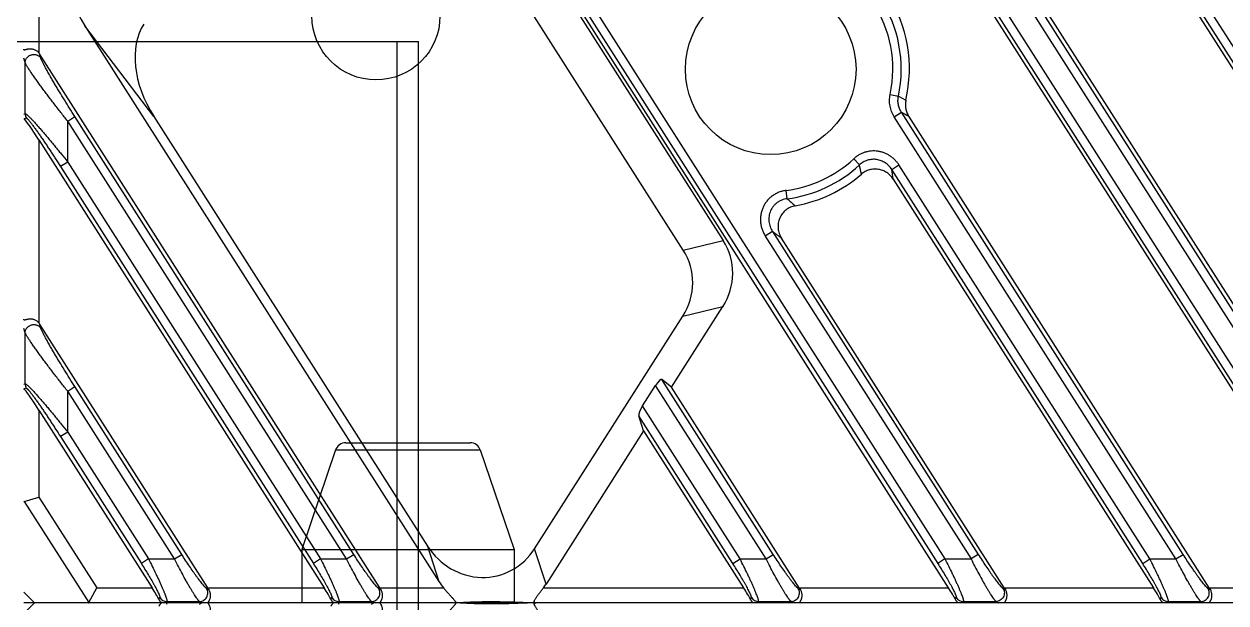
# Model space of a CAD drawing. Header units: millimetres. Extents: x 620 to 19791, y 2539 to 6969.
# Drawn here: x 16427 to 16483.3, y 4811.6 to 4838.7 of the extents above; entities that cross this region are included whole.
import ezdxf

# ---------------------------------------------------------------- set-up
doc = ezdxf.new("R2010")
doc.units = ezdxf.units.MM
doc.layers.add('_88746', color=7, linetype='Continuous')

# ---------------------------------------------------------------- blocks, each defined once
blk = doc.blocks.new('DTGFH')
at = {"color": 7, "linetype": 'Continuous'}
for p, q in [((8816.131, 4448.7), (8821.965, 4448.7)), ((8815.658, 4448.361), (8814.073, 4443.7)), ((8815.658, 4448.361), (8822.439, 4448.361)), ((8822.439, 4448.361), (8824.023, 4443.7)), ((8814.073, 4443.7), (8814.073, 4441.2)), ((8814.073, 4443.7), (8824.023, 4443.7)), ((8824.023, 4443.7), (8824.023, 4441.2)), ((8801.548, 4441.2), (8801.048, 4440.7)), ((9401.048, 4441.2), (8801.048, 4441.2)), ((8807.72, 4441.2), (8807.753, 4441.141)), ((8809.276, 4441.141), (8809.384, 4441.2)), ((8815.783, 4441.2), (8815.815, 4441.141)), ((8817.339, 4441.141), (8817.447, 4441.2)), ((8805.883, 4210.062), (8873.196, 4104.4)), ((8872.693, 4105.537), (8807.073, 4208.54)), ((8873.029, 4105.752), (8807.409, 4208.755)), ((8866.201, 4104.4), (8806.131, 4198.691)), ((8805.459, 4195.652), (8863.592, 4104.4)), ((8864.646, 4105.752), (8807.409, 4195.595)), ((8864.982, 4105.966), (8807.745, 4195.809)), ((8863.089, 4105.537), (8807.073, 4193.465)), ((8863.425, 4105.752), (8807.409, 4193.679)), ((8844.384, 4104.4), (8801.748, 4171.325)), ((8803.1, 4170.293), (8844.217, 4105.752)), ((8802.764, 4170.079), (8843.881, 4105.537)), ((8819.275, 4143.51), (8833.826, 4120.67)), ((8801.748, 4141.174), (8801.748, 4129.474)), ((8831.953, 4120.223), (8821.161, 4137.164)), ((8807.134, 4126.495), (8803.91, 4130.741)), ((8803.91, 4130.741), (8820.5, 4104.701)), ((8801.107, 4129.011), (8801.048, 4129.213)), ((8817.727, 4104.4), (8801.783, 4129.427)), ((8801.842, 4129.225), (8801.783, 4129.427)), ((8801.107, 4126.619), (8801.107, 4129.011)), ((8841.649, 4127.518), (8842.034, 4127.437)), ((8842.034, 4127.437), (8842.386, 4127.258)), ((8801.048, 4126.602), (8801.107, 4126.619)), ((8801.17, 4126.405), (8801.061, 4126.373)), ((8803.1, 4126.271), (8803.436, 4126.485)), ((8816.172, 4105.752), (8803.1, 4126.271)), ((8803.1, 4124.355), (8803.1, 4126.271)), ((8816.508, 4105.966), (8803.436, 4126.485)), ((8807.134, 4126.495), (8819.965, 4106.354)), ((8841.841, 4126.473), (8842.177, 4126.687)), ((8855.042, 4105.752), (8841.841, 4126.473)), ((8855.378, 4105.966), (8842.177, 4126.687)), ((8856.597, 4104.4), (8842.52, 4126.496)), ((8801.748, 4125.387), (8815.118, 4104.4)), ((8801.748, 4125.387), (8801.748, 4116.818)), ((8803.1, 4124.355), (8802.764, 4124.141)), ((8802.764, 4124.141), (8814.615, 4105.537)), ((8803.1, 4124.355), (8814.951, 4105.752)), ((8840.208, 4124.215), (8839.94, 4124.504)), ((8841.722, 4124.002), (8842.058, 4124.216)), ((8853.485, 4105.537), (8841.722, 4124.002)), ((8853.821, 4105.752), (8842.058, 4124.216)), ((8841.785, 4123.555), (8853.988, 4104.4)), ((8836.823, 4122.632), (8836.773, 4123.023)), ((8831.953, 4120.223), (8833.826, 4120.67)), ((8836.131, 4121.101), (8835.795, 4120.887)), ((8835.795, 4120.887), (8845.438, 4105.752)), ((8836.131, 4121.101), (8845.774, 4105.966)), ((8846.993, 4104.4), (8836.553, 4120.787)), ((8831.397, 4113.805), (8833.799, 4117.576)), ((8831.926, 4117.129), (8833.799, 4117.576)), ((8809.664, 4104.4), (8801.783, 4116.771)), ((8801.842, 4116.569), (8801.783, 4116.771)), ((8824.985, 4106.233), (8831.926, 4117.129)), ((8801.107, 4116.355), (8801.048, 4116.557)), ((8801.107, 4113.963), (8801.107, 4116.355)), ((8801.048, 4113.946), (8801.107, 4113.963)), ((8830.043, 4112.926), (8830.653, 4113.884)), ((8835.834, 4105.752), (8830.653, 4113.884)), ((8836.17, 4105.966), (8830.947, 4114.164)), ((8831.397, 4113.805), (8830.947, 4114.164)), ((8801.17, 4113.749), (8801.061, 4113.718)), ((8803.1, 4113.615), (8803.436, 4113.829)), ((8808.109, 4105.752), (8803.1, 4113.615)), ((8803.1, 4111.699), (8803.1, 4113.615)), ((8808.446, 4105.966), (8803.436, 4113.829)), ((8837.389, 4104.4), (8831.397, 4113.805)), ((8801.748, 4112.731), (8807.056, 4104.4)), ((8801.748, 4112.731), (8801.748, 4108.646)), ((8834.613, 4105.752), (8830.043, 4112.926)), ((8834.277, 4105.537), (8829.864, 4112.464)), ((8830.093, 4111.758), (8829.864, 4112.464)), ((8803.1, 4111.699), (8802.764, 4111.485)), ((8803.1, 4111.699), (8806.889, 4105.752)), ((8830.093, 4111.758), (8825.519, 4104.579)), ((8830.093, 4111.758), (8834.78, 4104.4)), ((8802.764, 4111.485), (8806.553, 4105.537)), ((8801.065, 4108.446), (8801.748, 4108.646)), ((8801.065, 4108.446), (8804.092, 4103.717)), ((8801.748, 4108.646), (8804.465, 4104.4)), ((8808.109, 4105.752), (8808.446, 4105.966)), ((8816.172, 4105.752), (8816.508, 4105.966)), ((8819.965, 4106.354), (8820.5, 4104.701)), ((8825.519, 4104.579), (8824.985, 4106.233)), ((8835.834, 4105.752), (8836.17, 4105.966)), ((8845.774, 4105.966), (8845.438, 4105.752)), ((8855.042, 4105.752), (8855.378, 4105.966)), ((8806.889, 4105.752), (8806.553, 4105.537)), ((8806.889, 4105.752), (8808.109, 4105.752)), ((8814.951, 4105.752), (8814.615, 4105.537)), ((8814.951, 4105.752), (8816.172, 4105.752)), ((8834.277, 4105.537), (8834.613, 4105.752)), ((8834.613, 4105.752), (8835.834, 4105.752)), ((8844.217, 4105.752), (8843.881, 4105.537)), ((8844.217, 4105.752), (8845.438, 4105.752)), ((8853.485, 4105.537), (8853.821, 4105.752)), ((8853.821, 4105.752), (8855.042, 4105.752)), ((8804.092, 4103.717), (8804.465, 4104.4)), ((8804.465, 4104.4), (8807.056, 4104.4)), ((8809.721, 4104.312), (8809.612, 4104.372)), ((8809.664, 4104.4), (8815.118, 4104.4)), ((8817.784, 4104.312), (8817.675, 4104.372)), ((8817.727, 4104.4), (8820.716, 4104.4)), ((8825.396, 4104.4), (8834.78, 4104.4)), ((8837.445, 4104.312), (8837.337, 4104.372)), ((8837.389, 4104.4), (8844.384, 4104.4)), ((8846.941, 4104.372), (8847.049, 4104.312)), ((8846.993, 4104.4), (8853.988, 4104.4)), ((8856.653, 4104.312), (8856.545, 4104.372)), ((8856.597, 4104.4), (8863.592, 4104.4)), ((8801.048, 4104.2), (8801.548, 4103.7)), ((8807.372, 4103.863), (8807.417, 4103.944)), ((8807.753, 4103.759), (8807.72, 4103.7)), ((8807.753, 4103.759), (8809.276, 4103.759)), ((8809.384, 4103.7), (8809.276, 4103.759)), ((8815.435, 4103.863), (8815.479, 4103.944)), ((8815.815, 4103.759), (8815.783, 4103.7)), ((8815.815, 4103.759), (8817.339, 4103.759)), ((8817.447, 4103.7), (8817.339, 4103.759)), ((8835.096, 4103.863), (8835.141, 4103.944)), ((8835.445, 4103.7), (8835.477, 4103.759)), ((8835.477, 4103.759), (8837.001, 4103.759)), ((8837.108, 4103.7), (8837.001, 4103.759)), ((8844.701, 4103.863), (8844.745, 4103.944)), ((8845.081, 4103.759), (8845.049, 4103.7)), ((8845.081, 4103.759), (8846.605, 4103.759)), ((8846.605, 4103.759), (8846.712, 4103.7)), ((8854.305, 4103.863), (8854.349, 4103.944)), ((8854.653, 4103.7), (8854.685, 4103.759)), ((8854.685, 4103.759), (8856.209, 4103.759)), ((8856.316, 4103.7), (8856.209, 4103.759)), ((9401.048, 4103.7), (8801.548, 4103.7))]:
    blk.add_line(p, q, dxfattribs=at)
for centre, radius in [((8817.548, 4131.2), 3), ((8836.048, 4128.7), 4)]:
    blk.add_circle(centre, radius, dxfattribs=at)
for centre, radius, start, end in [((8816.131, 4448.2), 0.5, 90, 161.222), ((8821.965, 4448.2), 0.5, 18.778, 90), ((8836.048, 4128.7), 6.5, 347.1762, 77.8238), ((8836.048, 4128.7), 5.724, 348.0813, 76.9187), ((8836.048, 4128.7), 6.117, 348.0813, 76.9187), ((8801.509, 4126.62), 0.402, 180.1282, 212.3718), ((8905.372, 4239.703), 129.484, 240.7876, 240.96151), ((8836.048, 4128.7), 5.724, 277.2711, 312.8427), ((8836.048, 4128.7), 6.117, 277.2711, 312.8427), ((8807.542, 4117.139), 33.424, 11.4647, 12.2218), ((8784.82, 4115.677), 57.508, 7.87375, 8.32419), ((8836.048, 4128.7), 6.5, 280.2225, 310.8374), ((8854.644, 4142.823), 26.931, 228.5679, 229.6355), ((8859.225, 4151.615), 38.267, 232.8809, 233.6693), ((8801.509, 4113.964), 0.402, 180.1282, 212.3718), ((8807.755, 4104.161), 0.402, 212.7568, 269.7432), ((8815.817, 4104.161), 0.402, 212.7568, 269.7432), ((8835.479, 4104.161), 0.402, 212.7568, 269.7432), ((8845.083, 4104.161), 0.402, 212.7568, 269.7432), ((8854.687, 4104.161), 0.402, 212.7568, 269.7432)]:
    blk.add_arc(centre, radius, start, end, dxfattribs=at)
for centre, major_axis, ratio, start_param, end_param in [((8803.614, 4440.5), (0.468, 0.695), 0.186347, -0.096093, 0.124846), ((8823.938, 4441.432), (3.18, 0.087), 0.080959, -2.446687, -1.345204), ((8806.599, 4132.125), (-2.652, 3.493), 0.684108, 0.247768, 1.451017), ((8809.823, 4127.879), (-2.652, 3.493), 0.684108, 0.247768, 1.451017), ((8801.45, 4129.203), (-0.117, 0.402), 0.954439, -1.274405, -1.134443), ((8801.748, 4125.273), (-0.698, 1.104), 0.046753, -1.496981, -0.118001), ((8831.065, 4119.063), (3.127, 0.746), 0.933182, -0.766803, 0.312299), ((8829.191, 4118.617), (3.127, 0.746), 0.933182, -0.766803, 0.312299), ((8801.45, 4116.547), (-0.117, 0.402), 0.954439, -1.274405, -1.134443), ((8830.716, 4113.784), (0.228, 0.381), 0.239582, -0.032395, 1.451135), ((8801.748, 4112.617), (-0.698, 1.104), 0.046753, -1.496981, -0.118001), ((8830.106, 4112.826), (0.228, 0.381), 0.239582, 1.451135, 2.934665), ((8801.748, 4107.315), (-0.687, 1.129), 0.116833, -0.03135, 0.189589), ((8822.457, 4108.047), (0.977, -3.022), 0.944553, -1.302149, 0.662888), ((8806.983, 4104.4), (-0.449, 0.699), 0.073624, -2.493847, -1.618026), ((8809.737, 4104.4), (-0.449, 0.699), 0.073624, 1.523567, 1.649478), ((8815.046, 4104.4), (-0.449, 0.699), 0.073624, -2.493847, -1.618026), ((8817.8, 4104.4), (-0.449, 0.699), 0.073624, 1.523567, 1.649478), ((8822.992, 4106.393), (-0.977, 3.022), 0.944553, -4.443741, -4.326562), ((8822.992, 4106.393), (-0.977, 3.022), 0.944553, -2.54964, -2.478705), ((8834.707, 4104.4), (-0.449, 0.699), 0.073624, -2.493847, -1.618026), ((8837.461, 4104.4), (-0.449, 0.699), 0.073624, 1.523567, 1.649478), ((8844.312, 4104.4), (-0.449, 0.699), 0.073624, -2.493847, -1.618026), ((8847.065, 4104.4), (-0.449, 0.699), 0.073624, 1.523567, 1.649478), ((8853.916, 4104.4), (-0.449, 0.699), 0.073624, -2.493847, -1.618026), ((8856.669, 4104.4), (-0.449, 0.699), 0.073624, 1.523567, 1.649478), ((8803.614, 4104.4), (-0.468, 0.695), 0.186347, -3.266439, -3.0455), ((8823.938, 4103.469), (3.18, -0.087), 0.080959, 1.345204, 2.446687)]:
    blk.add_ellipse(centre, major_axis=major_axis, ratio=ratio, start_param=start_param, end_param=end_param, dxfattribs=at)
for points, knots in [([(8807.474, 4441.2), (8807.475, 4441.2), (8807.477, 4441.2), (8807.479, 4441.2), (8807.481, 4441.199), (8807.482, 4441.197), (8807.482, 4441.194), (8807.481, 4441.191), (8807.479, 4441.188), (8807.476, 4441.182), (8807.47, 4441.175), (8807.462, 4441.166), (8807.454, 4441.156), (8807.445, 4441.145), (8807.431, 4441.129), (8807.413, 4441.105), (8807.392, 4441.073), (8807.378, 4441.05), (8807.372, 4441.038)], [0, 0, 0, 0, 0.012996, 0.023691, 0.032499, 0.040267, 0.057606, 0.069409, 0.083767, 0.120475, 0.167471, 0.223673, 0.287908, 0.359194, 0.436597, 0.607104, 0.795683, 1, 1, 1, 1]), ([(8809.721, 4440.588), (8809.733, 4440.606), (8809.753, 4440.643), (8809.776, 4440.702), (8809.79, 4440.762), (8809.797, 4440.82), (8809.797, 4440.877), (8809.791, 4440.929), (8809.782, 4440.978), (8809.768, 4441.022), (8809.753, 4441.062), (8809.739, 4441.092), (8809.727, 4441.114), (8809.719, 4441.128), (8809.712, 4441.141), (8809.705, 4441.153), (8809.699, 4441.164), (8809.694, 4441.173), (8809.691, 4441.18), (8809.69, 4441.185), (8809.69, 4441.189), (8809.691, 4441.193), (8809.693, 4441.196), (8809.695, 4441.197), (8809.698, 4441.199), (8809.703, 4441.2), (8809.707, 4441.2), (8809.71, 4441.2)], [0, 0, 0, 0, 0.097065, 0.192515, 0.285324, 0.374606, 0.459616, 0.539864, 0.615058, 0.684982, 0.749399, 0.807935, 0.834791, 0.859873, 0.883022, 0.904001, 0.922558, 0.93844, 0.951423, 0.956829, 0.961578, 0.96963, 0.973476, 0.977585, 0.982189, 0.987423, 1, 1, 1, 1]), ([(8815.537, 4441.2), (8815.538, 4441.2), (8815.54, 4441.2), (8815.542, 4441.2), (8815.543, 4441.199), (8815.545, 4441.197), (8815.545, 4441.194), (8815.544, 4441.191), (8815.542, 4441.188), (8815.538, 4441.182), (8815.532, 4441.175), (8815.525, 4441.166), (8815.517, 4441.156), (8815.507, 4441.145), (8815.493, 4441.129), (8815.476, 4441.105), (8815.454, 4441.073), (8815.441, 4441.05), (8815.435, 4441.038)], [0, 0, 0, 0, 0.012997, 0.023693, 0.032502, 0.040269, 0.057607, 0.069406, 0.083763, 0.120473, 0.16747, 0.223668, 0.287904, 0.359192, 0.436594, 0.607104, 0.795683, 1, 1, 1, 1]), ([(8817.784, 4440.588), (8817.795, 4440.606), (8817.816, 4440.643), (8817.838, 4440.702), (8817.853, 4440.762), (8817.859, 4440.82), (8817.86, 4440.877), (8817.854, 4440.929), (8817.844, 4440.978), (8817.831, 4441.022), (8817.816, 4441.062), (8817.801, 4441.092), (8817.79, 4441.114), (8817.782, 4441.128), (8817.774, 4441.141), (8817.768, 4441.153), (8817.762, 4441.164), (8817.757, 4441.173), (8817.754, 4441.18), (8817.753, 4441.185), (8817.753, 4441.189), (8817.754, 4441.193), (8817.756, 4441.196), (8817.758, 4441.197), (8817.761, 4441.199), (8817.766, 4441.2), (8817.77, 4441.2), (8817.772, 4441.2)], [0, 0, 0, 0, 0.097065, 0.192515, 0.285324, 0.374606, 0.459616, 0.539864, 0.615058, 0.684982, 0.749399, 0.807935, 0.834791, 0.859873, 0.883022, 0.904001, 0.922558, 0.93844, 0.951423, 0.956829, 0.961578, 0.96963, 0.973476, 0.977585, 0.982189, 0.987423, 1, 1, 1, 1]), ([(8821.255, 4441.2), (8821.258, 4441.2), (8821.264, 4441.2), (8821.271, 4441.197), (8821.276, 4441.193), (8821.279, 4441.189), (8821.28, 4441.184), (8821.28, 4441.178), (8821.279, 4441.17), (8821.276, 4441.159), (8821.269, 4441.145), (8821.26, 4441.129), (8821.248, 4441.112), (8821.229, 4441.085), (8821.2, 4441.05), (8821.161, 4441.004), (8821.117, 4440.956), (8821.071, 4440.905), (8821.022, 4440.852), (8820.972, 4440.797), (8820.903, 4440.721), (8820.817, 4440.623), (8820.749, 4440.542), (8820.716, 4440.5)], [0, 0, 0, 0, 0.011112, 0.020255, 0.024391, 0.028473, 0.037279, 0.042422, 0.048212, 0.061978, 0.078873, 0.098855, 0.121745, 0.147283, 0.20515, 0.270312, 0.341022, 0.415964, 0.494162, 0.574906, 0.657633, 0.827281, 1, 1, 1, 1]), ([(8825.396, 4440.5), (8825.366, 4440.541), (8825.32, 4440.602), (8825.258, 4440.683), (8825.213, 4440.742), (8825.169, 4440.8), (8825.127, 4440.857), (8825.087, 4440.911), (8825.051, 4440.964), (8825.019, 4441.013), (8824.997, 4441.053), (8824.983, 4441.082), (8824.975, 4441.102), (8824.97, 4441.121), (8824.967, 4441.137), (8824.967, 4441.153), (8824.969, 4441.166), (8824.975, 4441.177), (8824.983, 4441.186), (8824.994, 4441.193), (8825.007, 4441.197), (8825.021, 4441.2), (8825.032, 4441.2), (8825.037, 4441.2)], [0, 0, 0, 0, 0.17407, 0.260019, 0.344627, 0.427386, 0.507674, 0.584703, 0.657485, 0.724708, 0.784754, 0.811543, 0.835902, 0.857707, 0.87695, 0.893816, 0.908746, 0.922466, 0.93588, 0.949853, 0.965006, 0.981682, 1, 1, 1, 1]), ([(8801.748, 4129.474), (8801.733, 4129.493), (8801.699, 4129.527), (8801.64, 4129.569), (8801.578, 4129.603), (8801.512, 4129.627), (8801.447, 4129.642), (8801.384, 4129.649), (8801.325, 4129.65), (8801.27, 4129.646), (8801.227, 4129.639), (8801.196, 4129.632), (8801.169, 4129.625), (8801.144, 4129.618), (8801.121, 4129.611), (8801.106, 4129.606), (8801.092, 4129.603), (8801.081, 4129.601), (8801.071, 4129.601), (8801.062, 4129.604), (8801.055, 4129.61), (8801.051, 4129.619), (8801.049, 4129.631), (8801.048, 4129.639), (8801.048, 4129.643)], [0, 0, 0, 0, 0.092092, 0.18383, 0.274482, 0.363041, 0.448376, 0.529457, 0.605459, 0.675766, 0.739913, 0.769539, 0.797439, 0.847676, 0.869774, 0.889641, 0.907107, 0.922074, 0.934647, 0.945489, 0.956057, 0.968087, 0.982675, 1, 1, 1, 1]), ([(8801.107, 4129.011), (8801.108, 4129.031), (8801.112, 4129.072), (8801.129, 4129.132), (8801.155, 4129.188), (8801.19, 4129.24), (8801.233, 4129.286), (8801.283, 4129.325), (8801.339, 4129.356), (8801.399, 4129.379), (8801.461, 4129.392), (8801.525, 4129.396), (8801.588, 4129.389), (8801.649, 4129.374), (8801.706, 4129.349), (8801.759, 4129.315), (8801.805, 4129.274), (8801.831, 4129.242), (8801.842, 4129.225)], [0, 0, 0, 0, 0.061113, 0.122614, 0.184534, 0.246921, 0.309743, 0.372936, 0.436398, 0.5, 0.563602, 0.627064, 0.690257, 0.753079, 0.815466, 0.877386, 0.938887, 1, 1, 1, 1]), ([(8803.436, 4126.485), (8803.353, 4126.615), (8803.19, 4126.873), (8802.949, 4127.26), (8802.753, 4127.581), (8802.6, 4127.835), (8802.489, 4128.022), (8802.381, 4128.206), (8802.277, 4128.385), (8802.178, 4128.558), (8802.087, 4128.723), (8802.016, 4128.854), (8801.965, 4128.952), (8801.931, 4129.02), (8801.901, 4129.081), (8801.876, 4129.136), (8801.858, 4129.177), (8801.848, 4129.206), (8801.844, 4129.219), (8801.842, 4129.225)], [0, 0, 0, 0, 0.145071, 0.289149, 0.431131, 0.500908, 0.569567, 0.636803, 0.702211, 0.76523, 0.825074, 0.880596, 0.906233, 0.930094, 0.951832, 0.971044, 0.987264, 0.994099, 1, 1, 1, 1]), ([(8803.1, 4126.271), (8802.993, 4126.405), (8802.783, 4126.671), (8802.473, 4127.07), (8802.221, 4127.401), (8802.025, 4127.661), (8801.885, 4127.85), (8801.749, 4128.035), (8801.62, 4128.214), (8801.5, 4128.384), (8801.389, 4128.544), (8801.305, 4128.67), (8801.245, 4128.763), (8801.206, 4128.825), (8801.173, 4128.881), (8801.145, 4128.931), (8801.126, 4128.968), (8801.114, 4128.994), (8801.109, 4129.005), (8801.107, 4129.011)], [0, 0, 0, 0, 0.151037, 0.300586, 0.447016, 0.518439, 0.588237, 0.655992, 0.721178, 0.783101, 0.840848, 0.893205, 0.916879, 0.938573, 0.958018, 0.974928, 0.989013, 0.994909, 1, 1, 1, 1]), ([(8841.841, 4126.473), (8841.792, 4126.55), (8841.709, 4126.712), (8841.633, 4126.975), (8841.61, 4127.248), (8841.63, 4127.429), (8841.649, 4127.518)], [0, 0, 0, 0, 0.249995, 0.499975, 0.749972, 1, 1, 1, 1]), ([(8842.177, 4126.687), (8842.142, 4126.742), (8842.081, 4126.858), (8842.025, 4127.047), (8842.007, 4127.242), (8842.021, 4127.373), (8842.034, 4127.437)], [0, 0, 0, 0, 0.249831, 0.499758, 0.749814, 1, 1, 1, 1]), ([(8842.386, 4127.258), (8842.372, 4127.193), (8842.355, 4127.061), (8842.37, 4126.862), (8842.424, 4126.67), (8842.485, 4126.552), (8842.52, 4126.496)], [0, 0, 0, 0, 0.249996, 0.499988, 0.749985, 1, 1, 1, 1]), ([(8801.048, 4126.372), (8801.048, 4126.373), (8801.048, 4126.374), (8801.049, 4126.376), (8801.05, 4126.377), (8801.052, 4126.378), (8801.054, 4126.378), (8801.056, 4126.377), (8801.058, 4126.375), (8801.06, 4126.374), (8801.061, 4126.373)], [0, 0, 0, 0, 0.134296, 0.239838, 0.325336, 0.408088, 0.50825, 0.637794, 0.80127, 1, 1, 1, 1]), ([(8801.107, 4126.619), (8801.109, 4126.62), (8801.114, 4126.619), (8801.122, 4126.617), (8801.132, 4126.612), (8801.143, 4126.605), (8801.157, 4126.596), (8801.178, 4126.581), (8801.207, 4126.556), (8801.247, 4126.52), (8801.292, 4126.477), (8801.341, 4126.428), (8801.394, 4126.373), (8801.451, 4126.313), (8801.532, 4126.226), (8801.639, 4126.107), (8801.772, 4125.957), (8801.911, 4125.797), (8802.054, 4125.63), (8802.2, 4125.457), (8802.348, 4125.28), (8802.498, 4125.099), (8802.648, 4124.916), (8802.849, 4124.668), (8803, 4124.481), (8803.1, 4124.355)], [0, 0, 0, 0, 0.002036, 0.004765, 0.008306, 0.012701, 0.017956, 0.024063, 0.038745, 0.05652, 0.077106, 0.100208, 0.125538, 0.152825, 0.181822, 0.244102, 0.310933, 0.381227, 0.454167, 0.529124, 0.605619, 0.683271, 0.76177, 0.840872, 1, 1, 1, 1]), ([(8801.17, 4126.405), (8801.172, 4126.406), (8801.175, 4126.405), (8801.179, 4126.404), (8801.184, 4126.401), (8801.192, 4126.396), (8801.203, 4126.388), (8801.215, 4126.377), (8801.229, 4126.364), (8801.244, 4126.348), (8801.266, 4126.323), (8801.297, 4126.287), (8801.337, 4126.238), (8801.38, 4126.183), (8801.426, 4126.123), (8801.474, 4126.059), (8801.542, 4125.967), (8801.63, 4125.845), (8801.737, 4125.692), (8801.848, 4125.532), (8801.96, 4125.367), (8802.074, 4125.198), (8802.189, 4125.026), (8802.304, 4124.852), (8802.419, 4124.676), (8802.573, 4124.439), (8802.688, 4124.26), (8802.764, 4124.141)], [0, 0, 0, 0, 0.001988, 0.003277, 0.004801, 0.008605, 0.013451, 0.019328, 0.026206, 0.034036, 0.042764, 0.062675, 0.085465, 0.110691, 0.137955, 0.166932, 0.197336, 0.261568, 0.329268, 0.399486, 0.471568, 0.545042, 0.619552, 0.694837, 0.77068, 0.84692, 1, 1, 1, 1]), ([(8842.058, 4124.216), (8842.031, 4124.259), (8841.971, 4124.342), (8841.87, 4124.456), (8841.757, 4124.559), (8841.634, 4124.649), (8841.501, 4124.725), (8841.362, 4124.787), (8841.216, 4124.832), (8841.066, 4124.862), (8840.914, 4124.875), (8840.761, 4124.87), (8840.61, 4124.849), (8840.462, 4124.811), (8840.319, 4124.757), (8840.183, 4124.687), (8840.056, 4124.603), (8839.978, 4124.538), (8839.94, 4124.504)], [0, 0, 0, 0, 0.062497, 0.125003, 0.187501, 0.250001, 0.312501, 0.375, 0.437499, 0.499998, 0.562496, 0.624995, 0.687494, 0.749993, 0.812493, 0.874992, 0.937501, 1, 1, 1, 1]), ([(8841.722, 4124.002), (8841.683, 4124.064), (8841.593, 4124.179), (8841.452, 4124.297), (8841.327, 4124.371), (8841.227, 4124.417), (8841.123, 4124.45), (8841.015, 4124.473), (8840.906, 4124.482), (8840.796, 4124.48), (8840.688, 4124.465), (8840.581, 4124.438), (8840.479, 4124.398), (8840.382, 4124.348), (8840.291, 4124.287), (8840.235, 4124.24), (8840.208, 4124.215)], [0, 0, 0, 0, 0.124684, 0.249432, 0.311928, 0.374444, 0.436979, 0.49953, 0.562094, 0.624665, 0.687241, 0.749813, 0.81238, 0.874933, 0.937481, 1, 1, 1, 1]), ([(8841.785, 4123.555), (8841.747, 4123.615), (8841.658, 4123.727), (8841.493, 4123.864), (8841.302, 4123.963), (8841.095, 4124.019), (8840.881, 4124.029), (8840.669, 4123.992), (8840.47, 4123.911), (8840.353, 4123.829), (8840.299, 4123.783)], [0, 0, 0, 0, 0.125015, 0.250019, 0.37502, 0.500016, 0.62501, 0.750003, 0.874997, 1, 1, 1, 1]), ([(8836.773, 4123.023), (8836.715, 4123.015), (8836.6, 4122.993), (8836.433, 4122.939), (8836.274, 4122.864), (8836.125, 4122.77), (8835.99, 4122.658), (8835.871, 4122.529), (8835.769, 4122.386), (8835.687, 4122.231), (8835.625, 4122.066), (8835.584, 4121.895), (8835.566, 4121.72), (8835.569, 4121.545), (8835.594, 4121.371), (8835.641, 4121.202), (8835.707, 4121.039), (8835.764, 4120.937), (8835.795, 4120.887)], [0, 0, 0, 0, 0.062499, 0.124999, 0.187498, 0.249996, 0.312494, 0.374992, 0.437489, 0.499987, 0.562486, 0.624984, 0.687484, 0.749984, 0.812486, 0.874987, 0.937496, 1, 1, 1, 1]), ([(8836.823, 4122.632), (8836.781, 4122.627), (8836.698, 4122.612), (8836.577, 4122.575), (8836.462, 4122.522), (8836.355, 4122.455), (8836.257, 4122.375), (8836.171, 4122.282), (8836.098, 4122.178), (8836.04, 4122.066), (8835.997, 4121.947), (8835.969, 4121.824), (8835.958, 4121.698), (8835.963, 4121.572), (8835.983, 4121.447), (8836.018, 4121.326), (8836.067, 4121.21), (8836.109, 4121.137), (8836.131, 4121.101)], [0, 0, 0, 0, 0.062458, 0.12495, 0.187471, 0.250018, 0.312584, 0.375161, 0.43774, 0.500313, 0.56287, 0.625405, 0.687911, 0.750387, 0.812832, 0.875244, 0.937637, 1, 1, 1, 1]), ([(8837.202, 4122.303), (8837.162, 4122.296), (8837.083, 4122.277), (8836.968, 4122.234), (8836.86, 4122.177), (8836.76, 4122.107), (8836.669, 4122.025), (8836.589, 4121.933), (8836.521, 4121.831), (8836.467, 4121.722), (8836.426, 4121.607), (8836.401, 4121.487), (8836.39, 4121.365), (8836.394, 4121.243), (8836.412, 4121.123), (8836.445, 4121.005), (8836.492, 4120.892), (8836.532, 4120.821), (8836.553, 4120.787)], [0, 0, 0, 0, 0.062495, 0.125002, 0.187499, 0.249998, 0.312497, 0.374997, 0.437497, 0.499996, 0.562495, 0.624995, 0.687496, 0.749997, 0.812498, 0.874995, 0.937504, 1, 1, 1, 1]), ([(8801.748, 4116.818), (8801.733, 4116.837), (8801.699, 4116.871), (8801.64, 4116.914), (8801.578, 4116.947), (8801.512, 4116.971), (8801.447, 4116.986), (8801.384, 4116.993), (8801.325, 4116.994), (8801.27, 4116.99), (8801.227, 4116.983), (8801.196, 4116.976), (8801.169, 4116.969), (8801.144, 4116.962), (8801.121, 4116.955), (8801.106, 4116.95), (8801.092, 4116.947), (8801.081, 4116.945), (8801.071, 4116.945), (8801.062, 4116.948), (8801.055, 4116.954), (8801.051, 4116.963), (8801.049, 4116.975), (8801.048, 4116.983), (8801.048, 4116.988)], [0, 0, 0, 0, 0.092092, 0.18383, 0.274482, 0.363041, 0.448376, 0.529457, 0.605459, 0.675766, 0.739913, 0.769539, 0.797439, 0.847676, 0.869774, 0.889641, 0.907107, 0.922074, 0.934647, 0.945489, 0.956057, 0.968087, 0.982675, 1, 1, 1, 1]), ([(8801.107, 4116.355), (8801.108, 4116.375), (8801.112, 4116.416), (8801.129, 4116.476), (8801.155, 4116.532), (8801.19, 4116.584), (8801.233, 4116.63), (8801.283, 4116.669), (8801.339, 4116.701), (8801.399, 4116.723), (8801.461, 4116.736), (8801.525, 4116.74), (8801.588, 4116.734), (8801.649, 4116.718), (8801.706, 4116.693), (8801.759, 4116.659), (8801.805, 4116.618), (8801.831, 4116.586), (8801.842, 4116.569)], [0, 0, 0, 0, 0.061113, 0.122614, 0.184534, 0.246921, 0.309743, 0.372936, 0.436398, 0.5, 0.563602, 0.627064, 0.690257, 0.753079, 0.815466, 0.877386, 0.938887, 1, 1, 1, 1]), ([(8803.1, 4113.615), (8802.993, 4113.749), (8802.783, 4114.015), (8802.473, 4114.414), (8802.221, 4114.745), (8802.025, 4115.005), (8801.885, 4115.194), (8801.749, 4115.379), (8801.62, 4115.558), (8801.5, 4115.728), (8801.389, 4115.888), (8801.305, 4116.014), (8801.245, 4116.107), (8801.206, 4116.169), (8801.173, 4116.225), (8801.145, 4116.275), (8801.126, 4116.312), (8801.114, 4116.338), (8801.109, 4116.35), (8801.107, 4116.355)], [0, 0, 0, 0, 0.151037, 0.300586, 0.447016, 0.518439, 0.588237, 0.655992, 0.721178, 0.783101, 0.840848, 0.893205, 0.916879, 0.938573, 0.958018, 0.974928, 0.989013, 0.994909, 1, 1, 1, 1]), ([(8803.436, 4113.829), (8803.353, 4113.959), (8803.19, 4114.217), (8802.949, 4114.604), (8802.753, 4114.925), (8802.6, 4115.179), (8802.489, 4115.366), (8802.381, 4115.55), (8802.277, 4115.729), (8802.178, 4115.902), (8802.087, 4116.067), (8802.016, 4116.198), (8801.965, 4116.296), (8801.931, 4116.364), (8801.901, 4116.425), (8801.876, 4116.48), (8801.858, 4116.522), (8801.848, 4116.55), (8801.844, 4116.563), (8801.842, 4116.569)], [0, 0, 0, 0, 0.145071, 0.289149, 0.431131, 0.500908, 0.569567, 0.636803, 0.702211, 0.76523, 0.825074, 0.880596, 0.906233, 0.930094, 0.951832, 0.971044, 0.987264, 0.994099, 1, 1, 1, 1]), ([(8801.107, 4113.963), (8801.109, 4113.964), (8801.114, 4113.964), (8801.122, 4113.961), (8801.132, 4113.956), (8801.143, 4113.95), (8801.157, 4113.941), (8801.178, 4113.925), (8801.207, 4113.9), (8801.247, 4113.864), (8801.292, 4113.821), (8801.341, 4113.772), (8801.394, 4113.717), (8801.451, 4113.657), (8801.532, 4113.57), (8801.639, 4113.452), (8801.772, 4113.301), (8801.911, 4113.141), (8802.054, 4112.974), (8802.2, 4112.801), (8802.348, 4112.624), (8802.498, 4112.443), (8802.648, 4112.26), (8802.849, 4112.012), (8803, 4111.825), (8803.1, 4111.699)], [0, 0, 0, 0, 0.002036, 0.004765, 0.008306, 0.012701, 0.017956, 0.024063, 0.038745, 0.05652, 0.077106, 0.100208, 0.125538, 0.152825, 0.181822, 0.244102, 0.310933, 0.381227, 0.454167, 0.529124, 0.605619, 0.683271, 0.76177, 0.840872, 1, 1, 1, 1]), ([(8801.048, 4113.716), (8801.048, 4113.717), (8801.048, 4113.718), (8801.049, 4113.72), (8801.05, 4113.722), (8801.052, 4113.722), (8801.054, 4113.722), (8801.056, 4113.721), (8801.058, 4113.72), (8801.06, 4113.718), (8801.061, 4113.718)], [0, 0, 0, 0, 0.134296, 0.239838, 0.325336, 0.408088, 0.50825, 0.637794, 0.80127, 1, 1, 1, 1]), ([(8801.17, 4113.749), (8801.172, 4113.75), (8801.175, 4113.749), (8801.179, 4113.748), (8801.184, 4113.745), (8801.192, 4113.74), (8801.203, 4113.732), (8801.215, 4113.721), (8801.229, 4113.708), (8801.244, 4113.692), (8801.266, 4113.667), (8801.297, 4113.631), (8801.337, 4113.582), (8801.38, 4113.527), (8801.426, 4113.468), (8801.474, 4113.403), (8801.542, 4113.311), (8801.63, 4113.189), (8801.737, 4113.036), (8801.848, 4112.876), (8801.96, 4112.711), (8802.074, 4112.542), (8802.189, 4112.37), (8802.304, 4112.196), (8802.419, 4112.02), (8802.573, 4111.783), (8802.688, 4111.605), (8802.764, 4111.485)], [0, 0, 0, 0, 0.001988, 0.003277, 0.004801, 0.008605, 0.013451, 0.019328, 0.026206, 0.034036, 0.042764, 0.062675, 0.085465, 0.110691, 0.137955, 0.166932, 0.197336, 0.261568, 0.329268, 0.399486, 0.471568, 0.545042, 0.619552, 0.694837, 0.77068, 0.84692, 1, 1, 1, 1]), ([(8809.612, 4104.372), (8809.607, 4104.375), (8809.597, 4104.382), (8809.58, 4104.395), (8809.561, 4104.412), (8809.539, 4104.434), (8809.516, 4104.458), (8809.48, 4104.498), (8809.431, 4104.555), (8809.368, 4104.634), (8809.299, 4104.723), (8809.224, 4104.821), (8809.146, 4104.928), (8809.064, 4105.042), (8808.95, 4105.205), (8808.802, 4105.42), (8808.624, 4105.689), (8808.505, 4105.872), (8808.446, 4105.966)], [0, 0, 0, 0, 0.008615, 0.019455, 0.032505, 0.047714, 0.065009, 0.084305, 0.128526, 0.179599, 0.236742, 0.299202, 0.366274, 0.437309, 0.511707, 0.668418, 0.832402, 1, 1, 1, 1]), ([(8817.675, 4104.372), (8817.67, 4104.375), (8817.659, 4104.382), (8817.643, 4104.395), (8817.624, 4104.412), (8817.602, 4104.434), (8817.579, 4104.458), (8817.543, 4104.498), (8817.494, 4104.555), (8817.43, 4104.634), (8817.361, 4104.723), (8817.287, 4104.821), (8817.209, 4104.928), (8817.127, 4105.042), (8817.012, 4105.205), (8816.865, 4105.42), (8816.686, 4105.689), (8816.568, 4105.872), (8816.508, 4105.966)], [0, 0, 0, 0, 0.008615, 0.019455, 0.032505, 0.047714, 0.065009, 0.084305, 0.128526, 0.179599, 0.236742, 0.299202, 0.366274, 0.437309, 0.511707, 0.668418, 0.832402, 1, 1, 1, 1]), ([(8837.337, 4104.372), (8837.332, 4104.375), (8837.321, 4104.382), (8837.304, 4104.395), (8837.285, 4104.412), (8837.264, 4104.434), (8837.24, 4104.458), (8837.204, 4104.498), (8837.155, 4104.555), (8837.092, 4104.634), (8837.023, 4104.723), (8836.949, 4104.821), (8836.87, 4104.928), (8836.789, 4105.042), (8836.674, 4105.205), (8836.526, 4105.42), (8836.348, 4105.689), (8836.229, 4105.872), (8836.17, 4105.966)], [0, 0, 0, 0, 0.008615, 0.019455, 0.032505, 0.047714, 0.065009, 0.084305, 0.128526, 0.179599, 0.236742, 0.299202, 0.366274, 0.437309, 0.511707, 0.668418, 0.832402, 1, 1, 1, 1]), ([(8845.774, 4105.966), (8845.833, 4105.872), (8845.952, 4105.689), (8846.131, 4105.42), (8846.278, 4105.205), (8846.393, 4105.042), (8846.474, 4104.928), (8846.553, 4104.821), (8846.627, 4104.723), (8846.696, 4104.634), (8846.759, 4104.555), (8846.808, 4104.498), (8846.844, 4104.458), (8846.868, 4104.434), (8846.889, 4104.412), (8846.908, 4104.395), (8846.925, 4104.382), (8846.936, 4104.375), (8846.941, 4104.372)], [0, 0, 0, 0, 0.1676, 0.331584, 0.488296, 0.562693, 0.633727, 0.700799, 0.763258, 0.8204, 0.871473, 0.915693, 0.93499, 0.952285, 0.967494, 0.980544, 0.991384, 1, 1, 1, 1]), ([(8856.545, 4104.372), (8856.54, 4104.375), (8856.529, 4104.382), (8856.512, 4104.395), (8856.493, 4104.412), (8856.472, 4104.434), (8856.448, 4104.458), (8856.413, 4104.498), (8856.363, 4104.555), (8856.3, 4104.634), (8856.231, 4104.723), (8856.157, 4104.821), (8856.079, 4104.928), (8855.997, 4105.042), (8855.882, 4105.205), (8855.735, 4105.42), (8855.556, 4105.689), (8855.437, 4105.872), (8855.378, 4105.966)], [0, 0, 0, 0, 0.008615, 0.019455, 0.032505, 0.047714, 0.065009, 0.084305, 0.128526, 0.179599, 0.236742, 0.299202, 0.366274, 0.437309, 0.511707, 0.668418, 0.832402, 1, 1, 1, 1]), ([(8806.553, 4105.537), (8806.61, 4105.448), (8806.722, 4105.269), (8806.884, 4105.004), (8807.011, 4104.788), (8807.106, 4104.623), (8807.171, 4104.507), (8807.23, 4104.398), (8807.282, 4104.298), (8807.327, 4104.207), (8807.359, 4104.138), (8807.38, 4104.089), (8807.393, 4104.058), (8807.403, 4104.029), (8807.411, 4104.005), (8807.416, 4103.984), (8807.419, 4103.969), (8807.42, 4103.959), (8807.419, 4103.951), (8807.418, 4103.946), (8807.417, 4103.944)], [0, 0, 0, 0, 0.175673, 0.347519, 0.511196, 0.588381, 0.661487, 0.7297, 0.792145, 0.847915, 0.896102, 0.917087, 0.935869, 0.952372, 0.966531, 0.978313, 0.987727, 0.991571, 0.994868, 1, 1, 1, 1]), ([(8806.889, 4105.752), (8806.948, 4105.636), (8807.063, 4105.407), (8807.202, 4105.122), (8807.307, 4104.9), (8807.382, 4104.74), (8807.451, 4104.588), (8807.515, 4104.444), (8807.573, 4104.309), (8807.624, 4104.186), (8807.668, 4104.076), (8807.703, 4103.98), (8807.727, 4103.91), (8807.74, 4103.862), (8807.748, 4103.833), (8807.753, 4103.808), (8807.755, 4103.787), (8807.756, 4103.773), (8807.754, 4103.764), (8807.753, 4103.761), (8807.753, 4103.759)], [0, 0, 0, 0, 0.17863, 0.352747, 0.436605, 0.51745, 0.594578, 0.667244, 0.734677, 0.796087, 0.850691, 0.897742, 0.936571, 0.952732, 0.966652, 0.978305, 0.98769, 0.994858, 0.997662, 1, 1, 1, 1]), ([(8809.276, 4103.759), (8809.272, 4103.763), (8809.261, 4103.771), (8809.245, 4103.787), (8809.227, 4103.808), (8809.206, 4103.833), (8809.183, 4103.863), (8809.148, 4103.91), (8809.101, 4103.98), (8809.039, 4104.075), (8808.971, 4104.184), (8808.897, 4104.306), (8808.819, 4104.439), (8808.737, 4104.581), (8808.621, 4104.787), (8808.472, 4105.059), (8808.29, 4105.4), (8808.17, 4105.633), (8808.109, 4105.752)], [0, 0, 0, 0, 0.007664, 0.017477, 0.029447, 0.043543, 0.059716, 0.077906, 0.120046, 0.169342, 0.22513, 0.286734, 0.353486, 0.424739, 0.49987, 0.659399, 0.827544, 1, 1, 1, 1]), ([(8814.615, 4105.537), (8814.673, 4105.448), (8814.785, 4105.269), (8814.947, 4105.004), (8815.074, 4104.788), (8815.169, 4104.623), (8815.233, 4104.507), (8815.292, 4104.398), (8815.345, 4104.298), (8815.39, 4104.207), (8815.422, 4104.138), (8815.443, 4104.089), (8815.456, 4104.058), (8815.466, 4104.029), (8815.474, 4104.005), (8815.479, 4103.984), (8815.482, 4103.969), (8815.482, 4103.959), (8815.482, 4103.951), (8815.481, 4103.946), (8815.479, 4103.944)], [0, 0, 0, 0, 0.175673, 0.347519, 0.511196, 0.588381, 0.661487, 0.7297, 0.792145, 0.847915, 0.896102, 0.917087, 0.935869, 0.952372, 0.966531, 0.978313, 0.987727, 0.991571, 0.994868, 1, 1, 1, 1]), ([(8814.951, 4105.752), (8815.01, 4105.636), (8815.125, 4105.407), (8815.264, 4105.122), (8815.37, 4104.9), (8815.444, 4104.74), (8815.514, 4104.588), (8815.578, 4104.444), (8815.636, 4104.309), (8815.687, 4104.186), (8815.73, 4104.076), (8815.766, 4103.98), (8815.789, 4103.91), (8815.803, 4103.862), (8815.811, 4103.833), (8815.816, 4103.808), (8815.818, 4103.787), (8815.818, 4103.773), (8815.817, 4103.764), (8815.816, 4103.761), (8815.815, 4103.759)], [0, 0, 0, 0, 0.17863, 0.352747, 0.436605, 0.51745, 0.594578, 0.667244, 0.734677, 0.796087, 0.850691, 0.897742, 0.936571, 0.952732, 0.966652, 0.978305, 0.98769, 0.994858, 0.997662, 1, 1, 1, 1]), ([(8817.339, 4103.759), (8817.334, 4103.763), (8817.324, 4103.771), (8817.308, 4103.787), (8817.289, 4103.808), (8817.269, 4103.833), (8817.246, 4103.863), (8817.211, 4103.91), (8817.163, 4103.98), (8817.101, 4104.075), (8817.033, 4104.184), (8816.96, 4104.306), (8816.882, 4104.439), (8816.8, 4104.581), (8816.684, 4104.787), (8816.534, 4105.059), (8816.353, 4105.4), (8816.233, 4105.633), (8816.172, 4105.752)], [0, 0, 0, 0, 0.007664, 0.017477, 0.029447, 0.043543, 0.059716, 0.077906, 0.120046, 0.169342, 0.22513, 0.286734, 0.353486, 0.424739, 0.49987, 0.659399, 0.827544, 1, 1, 1, 1]), ([(8835.141, 4103.944), (8835.142, 4103.946), (8835.144, 4103.951), (8835.144, 4103.959), (8835.143, 4103.969), (8835.141, 4103.984), (8835.135, 4104.005), (8835.127, 4104.029), (8835.117, 4104.057), (8835.104, 4104.089), (8835.083, 4104.138), (8835.051, 4104.207), (8835.006, 4104.298), (8834.954, 4104.398), (8834.895, 4104.507), (8834.83, 4104.623), (8834.736, 4104.788), (8834.608, 4105.004), (8834.447, 4105.269), (8834.334, 4105.448), (8834.277, 4105.537)], [0, 0, 0, 0, 0.005131, 0.008428, 0.012271, 0.021684, 0.033464, 0.047622, 0.064124, 0.082905, 0.10389, 0.152077, 0.207846, 0.270293, 0.338506, 0.411613, 0.488798, 0.652475, 0.824325, 1, 1, 1, 1]), ([(8835.477, 4103.759), (8835.478, 4103.761), (8835.479, 4103.764), (8835.48, 4103.773), (8835.48, 4103.787), (8835.477, 4103.808), (8835.472, 4103.833), (8835.465, 4103.862), (8835.451, 4103.91), (8835.427, 4103.98), (8835.392, 4104.076), (8835.349, 4104.186), (8835.297, 4104.309), (8835.239, 4104.444), (8835.175, 4104.588), (8835.106, 4104.74), (8835.032, 4104.9), (8834.926, 4105.122), (8834.787, 4105.407), (8834.672, 4105.636), (8834.613, 4105.752)], [0, 0, 0, 0, 0.002337, 0.005141, 0.012309, 0.021692, 0.033343, 0.047262, 0.063422, 0.102249, 0.149298, 0.203902, 0.265312, 0.332745, 0.405412, 0.48254, 0.563386, 0.647245, 0.821366, 1, 1, 1, 1]), ([(8837.001, 4103.759), (8836.996, 4103.763), (8836.985, 4103.771), (8836.969, 4103.787), (8836.951, 4103.808), (8836.93, 4103.833), (8836.908, 4103.863), (8836.873, 4103.91), (8836.825, 4103.98), (8836.763, 4104.075), (8836.695, 4104.184), (8836.621, 4104.306), (8836.543, 4104.439), (8836.461, 4104.581), (8836.345, 4104.787), (8836.196, 4105.059), (8836.015, 4105.4), (8835.894, 4105.633), (8835.834, 4105.752)], [0, 0, 0, 0, 0.007664, 0.017477, 0.029447, 0.043543, 0.059716, 0.077906, 0.120046, 0.169342, 0.22513, 0.286734, 0.353486, 0.424739, 0.49987, 0.659399, 0.827544, 1, 1, 1, 1]), ([(8843.881, 4105.537), (8843.938, 4105.448), (8844.051, 4105.269), (8844.212, 4105.004), (8844.34, 4104.788), (8844.434, 4104.623), (8844.499, 4104.507), (8844.558, 4104.398), (8844.61, 4104.298), (8844.655, 4104.207), (8844.687, 4104.138), (8844.708, 4104.089), (8844.721, 4104.058), (8844.732, 4104.029), (8844.739, 4104.005), (8844.745, 4103.984), (8844.747, 4103.969), (8844.748, 4103.959), (8844.748, 4103.951), (8844.746, 4103.946), (8844.745, 4103.944)], [0, 0, 0, 0, 0.175673, 0.347519, 0.511196, 0.588381, 0.661487, 0.7297, 0.792145, 0.847915, 0.896102, 0.917087, 0.935869, 0.952372, 0.966531, 0.978313, 0.987727, 0.991571, 0.994868, 1, 1, 1, 1]), ([(8844.217, 4105.752), (8844.276, 4105.636), (8844.391, 4105.407), (8844.53, 4105.122), (8844.636, 4104.9), (8844.71, 4104.74), (8844.779, 4104.588), (8844.844, 4104.444), (8844.902, 4104.309), (8844.953, 4104.186), (8844.996, 4104.076), (8845.031, 4103.98), (8845.055, 4103.91), (8845.069, 4103.862), (8845.076, 4103.833), (8845.081, 4103.808), (8845.084, 4103.787), (8845.084, 4103.773), (8845.083, 4103.764), (8845.082, 4103.761), (8845.081, 4103.759)], [0, 0, 0, 0, 0.17863, 0.352747, 0.436605, 0.51745, 0.594578, 0.667244, 0.734677, 0.796087, 0.850691, 0.897742, 0.936571, 0.952732, 0.966652, 0.978305, 0.98769, 0.994858, 0.997662, 1, 1, 1, 1]), ([(8845.438, 4105.752), (8845.498, 4105.633), (8845.619, 4105.4), (8845.8, 4105.059), (8845.949, 4104.787), (8846.065, 4104.581), (8846.147, 4104.439), (8846.225, 4104.306), (8846.299, 4104.184), (8846.367, 4104.075), (8846.429, 4103.98), (8846.477, 4103.91), (8846.512, 4103.863), (8846.534, 4103.833), (8846.555, 4103.808), (8846.573, 4103.787), (8846.589, 4103.771), (8846.6, 4103.763), (8846.605, 4103.759)], [0, 0, 0, 0, 0.172457, 0.340604, 0.500133, 0.575264, 0.646516, 0.713267, 0.77487, 0.830657, 0.879953, 0.922093, 0.940283, 0.956456, 0.970552, 0.982522, 0.992336, 1, 1, 1, 1]), ([(8854.349, 4103.944), (8854.351, 4103.946), (8854.352, 4103.951), (8854.352, 4103.959), (8854.351, 4103.969), (8854.349, 4103.984), (8854.343, 4104.005), (8854.336, 4104.029), (8854.325, 4104.057), (8854.313, 4104.089), (8854.291, 4104.138), (8854.259, 4104.207), (8854.214, 4104.298), (8854.162, 4104.398), (8854.103, 4104.507), (8854.038, 4104.623), (8853.944, 4104.788), (8853.816, 4105.004), (8853.655, 4105.269), (8853.542, 4105.448), (8853.485, 4105.537)], [0, 0, 0, 0, 0.005131, 0.008428, 0.012271, 0.021684, 0.033464, 0.047622, 0.064124, 0.082905, 0.10389, 0.152077, 0.207846, 0.270293, 0.338506, 0.411613, 0.488798, 0.652475, 0.824325, 1, 1, 1, 1]), ([(8854.685, 4103.759), (8854.686, 4103.761), (8854.687, 4103.764), (8854.688, 4103.773), (8854.688, 4103.787), (8854.685, 4103.808), (8854.68, 4103.833), (8854.673, 4103.862), (8854.659, 4103.91), (8854.636, 4103.98), (8854.6, 4104.076), (8854.557, 4104.186), (8854.506, 4104.309), (8854.448, 4104.444), (8854.384, 4104.588), (8854.314, 4104.74), (8854.24, 4104.9), (8854.134, 4105.122), (8853.995, 4105.407), (8853.88, 4105.636), (8853.821, 4105.752)], [0, 0, 0, 0, 0.002337, 0.005141, 0.012309, 0.021692, 0.033343, 0.047262, 0.063422, 0.102249, 0.149298, 0.203902, 0.265312, 0.332745, 0.405412, 0.48254, 0.563386, 0.647245, 0.821366, 1, 1, 1, 1]), ([(8856.209, 4103.759), (8856.204, 4103.763), (8856.194, 4103.771), (8856.177, 4103.787), (8856.159, 4103.808), (8856.138, 4103.833), (8856.116, 4103.863), (8856.081, 4103.91), (8856.033, 4103.98), (8855.971, 4104.075), (8855.903, 4104.184), (8855.83, 4104.306), (8855.751, 4104.439), (8855.669, 4104.581), (8855.554, 4104.787), (8855.404, 4105.059), (8855.223, 4105.4), (8855.102, 4105.633), (8855.042, 4105.752)], [0, 0, 0, 0, 0.007664, 0.017477, 0.029447, 0.043543, 0.059716, 0.077906, 0.120046, 0.169342, 0.22513, 0.286734, 0.353486, 0.424739, 0.49987, 0.659399, 0.827544, 1, 1, 1, 1]), ([(8809.276, 4103.759), (8809.311, 4103.76), (8809.382, 4103.77), (8809.479, 4103.813), (8809.562, 4103.88), (8809.625, 4103.966), (8809.664, 4104.066), (8809.676, 4104.172), (8809.66, 4104.277), (8809.631, 4104.342), (8809.612, 4104.372)], [0, 0, 0, 0, 0.124309, 0.249137, 0.374435, 0.5, 0.625565, 0.750863, 0.875691, 1, 1, 1, 1]), ([(8809.71, 4103.7), (8809.707, 4103.7), (8809.703, 4103.7), (8809.698, 4103.702), (8809.695, 4103.703), (8809.693, 4103.705), (8809.691, 4103.707), (8809.69, 4103.711), (8809.69, 4103.715), (8809.691, 4103.72), (8809.694, 4103.727), (8809.699, 4103.737), (8809.705, 4103.747), (8809.712, 4103.759), (8809.719, 4103.772), (8809.727, 4103.787), (8809.739, 4103.808), (8809.753, 4103.838), (8809.768, 4103.878), (8809.782, 4103.922), (8809.791, 4103.971), (8809.797, 4104.024), (8809.797, 4104.08), (8809.79, 4104.139), (8809.776, 4104.198), (8809.753, 4104.257), (8809.733, 4104.294), (8809.721, 4104.312)], [0, 0, 0, 0, 0.012577, 0.017811, 0.022415, 0.026524, 0.030371, 0.038422, 0.043171, 0.048577, 0.06156, 0.077442, 0.095999, 0.116978, 0.140127, 0.165209, 0.192065, 0.250601, 0.315018, 0.384942, 0.460136, 0.540384, 0.625394, 0.714676, 0.807485, 0.902935, 1, 1, 1, 1]), ([(8817.339, 4103.759), (8817.374, 4103.76), (8817.444, 4103.77), (8817.542, 4103.813), (8817.625, 4103.88), (8817.688, 4103.966), (8817.727, 4104.066), (8817.739, 4104.172), (8817.722, 4104.277), (8817.694, 4104.342), (8817.675, 4104.372)], [0, 0, 0, 0, 0.124309, 0.249137, 0.374435, 0.5, 0.625565, 0.750863, 0.875691, 1, 1, 1, 1]), ([(8817.772, 4103.7), (8817.77, 4103.7), (8817.766, 4103.7), (8817.761, 4103.702), (8817.758, 4103.703), (8817.756, 4103.705), (8817.754, 4103.707), (8817.753, 4103.711), (8817.753, 4103.715), (8817.754, 4103.72), (8817.757, 4103.727), (8817.762, 4103.737), (8817.768, 4103.747), (8817.774, 4103.759), (8817.782, 4103.772), (8817.79, 4103.787), (8817.801, 4103.808), (8817.816, 4103.838), (8817.831, 4103.878), (8817.844, 4103.922), (8817.854, 4103.971), (8817.86, 4104.024), (8817.859, 4104.08), (8817.853, 4104.139), (8817.838, 4104.198), (8817.816, 4104.257), (8817.795, 4104.294), (8817.784, 4104.312)], [0, 0, 0, 0, 0.012577, 0.017811, 0.022415, 0.026524, 0.030371, 0.038422, 0.043171, 0.048577, 0.06156, 0.077442, 0.095999, 0.116978, 0.140127, 0.165209, 0.192065, 0.250601, 0.315018, 0.384942, 0.460136, 0.540384, 0.625394, 0.714676, 0.807485, 0.902935, 1, 1, 1, 1]), ([(8820.716, 4104.4), (8820.749, 4104.359), (8820.817, 4104.278), (8820.903, 4104.179), (8820.972, 4104.103), (8821.022, 4104.048), (8821.071, 4103.995), (8821.117, 4103.944), (8821.161, 4103.896), (8821.2, 4103.851), (8821.229, 4103.815), (8821.248, 4103.789), (8821.26, 4103.771), (8821.269, 4103.755), (8821.276, 4103.741), (8821.279, 4103.73), (8821.28, 4103.723), (8821.28, 4103.717), (8821.279, 4103.711), (8821.276, 4103.707), (8821.271, 4103.703), (8821.264, 4103.701), (8821.258, 4103.7), (8821.255, 4103.7)], [0, 0, 0, 0, 0.172719, 0.342367, 0.425093, 0.505837, 0.584035, 0.658977, 0.729688, 0.79485, 0.852716, 0.878254, 0.901145, 0.921127, 0.938022, 0.951788, 0.957578, 0.962721, 0.971527, 0.975609, 0.979745, 0.988888, 1, 1, 1, 1]), ([(8825.037, 4103.7), (8825.032, 4103.7), (8825.021, 4103.701), (8825.007, 4103.703), (8824.994, 4103.708), (8824.983, 4103.714), (8824.975, 4103.723), (8824.969, 4103.735), (8824.967, 4103.748), (8824.967, 4103.763), (8824.97, 4103.78), (8824.975, 4103.798), (8824.983, 4103.818), (8824.997, 4103.848), (8825.019, 4103.887), (8825.051, 4103.937), (8825.087, 4103.989), (8825.127, 4104.044), (8825.169, 4104.1), (8825.213, 4104.158), (8825.258, 4104.217), (8825.32, 4104.298), (8825.366, 4104.359), (8825.396, 4104.4)], [0, 0, 0, 0, 0.018318, 0.034994, 0.050147, 0.06412, 0.077534, 0.091254, 0.106184, 0.12305, 0.142293, 0.164098, 0.188457, 0.215246, 0.275292, 0.342515, 0.415297, 0.492326, 0.572614, 0.655373, 0.739981, 0.82593, 1, 1, 1, 1]), ([(8837.001, 4103.759), (8837.036, 4103.76), (8837.106, 4103.77), (8837.203, 4103.813), (8837.287, 4103.88), (8837.35, 4103.966), (8837.389, 4104.066), (8837.4, 4104.172), (8837.384, 4104.277), (8837.355, 4104.342), (8837.337, 4104.372)], [0, 0, 0, 0, 0.124309, 0.249137, 0.374435, 0.5, 0.625565, 0.750863, 0.875691, 1, 1, 1, 1]), ([(8837.434, 4103.7), (8837.431, 4103.7), (8837.427, 4103.7), (8837.422, 4103.702), (8837.42, 4103.703), (8837.417, 4103.705), (8837.415, 4103.707), (8837.414, 4103.711), (8837.415, 4103.715), (8837.416, 4103.72), (8837.419, 4103.727), (8837.423, 4103.737), (8837.429, 4103.747), (8837.436, 4103.759), (8837.444, 4103.772), (8837.452, 4103.787), (8837.463, 4103.808), (8837.477, 4103.838), (8837.493, 4103.878), (8837.506, 4103.922), (8837.516, 4103.971), (8837.521, 4104.024), (8837.521, 4104.08), (8837.514, 4104.139), (8837.5, 4104.198), (8837.477, 4104.257), (8837.457, 4104.294), (8837.445, 4104.312)], [0, 0, 0, 0, 0.012577, 0.017811, 0.022415, 0.026524, 0.030371, 0.038422, 0.043171, 0.048577, 0.06156, 0.077442, 0.095999, 0.116978, 0.140127, 0.165209, 0.192065, 0.250601, 0.315018, 0.384942, 0.460136, 0.540384, 0.625394, 0.714676, 0.807485, 0.902935, 1, 1, 1, 1]), ([(8846.941, 4104.372), (8846.959, 4104.342), (8846.988, 4104.277), (8847.004, 4104.172), (8846.993, 4104.066), (8846.954, 4103.966), (8846.891, 4103.88), (8846.807, 4103.813), (8846.71, 4103.77), (8846.64, 4103.76), (8846.605, 4103.759)], [0, 0, 0, 0, 0.124309, 0.249137, 0.374435, 0.5, 0.625565, 0.750863, 0.875691, 1, 1, 1, 1]), ([(8847.038, 4103.7), (8847.035, 4103.7), (8847.031, 4103.7), (8847.027, 4103.702), (8847.024, 4103.703), (8847.021, 4103.705), (8847.019, 4103.707), (8847.018, 4103.711), (8847.019, 4103.715), (8847.02, 4103.72), (8847.023, 4103.727), (8847.027, 4103.737), (8847.033, 4103.747), (8847.04, 4103.759), (8847.048, 4103.772), (8847.056, 4103.787), (8847.067, 4103.808), (8847.081, 4103.838), (8847.097, 4103.878), (8847.11, 4103.922), (8847.12, 4103.971), (8847.125, 4104.024), (8847.125, 4104.08), (8847.118, 4104.139), (8847.104, 4104.198), (8847.081, 4104.257), (8847.061, 4104.294), (8847.049, 4104.312)], [0, 0, 0, 0, 0.012577, 0.017811, 0.022415, 0.026524, 0.030371, 0.038422, 0.043171, 0.048577, 0.06156, 0.077442, 0.095999, 0.116978, 0.140127, 0.165209, 0.192065, 0.250601, 0.315018, 0.384942, 0.460136, 0.540384, 0.625394, 0.714676, 0.807485, 0.902935, 1, 1, 1, 1]), ([(8856.209, 4103.759), (8856.244, 4103.76), (8856.314, 4103.77), (8856.411, 4103.813), (8856.495, 4103.88), (8856.558, 4103.966), (8856.597, 4104.066), (8856.608, 4104.172), (8856.592, 4104.277), (8856.563, 4104.342), (8856.545, 4104.372)], [0, 0, 0, 0, 0.124309, 0.249137, 0.374435, 0.5, 0.625565, 0.750863, 0.875691, 1, 1, 1, 1]), ([(8856.642, 4103.7), (8856.639, 4103.7), (8856.635, 4103.7), (8856.631, 4103.702), (8856.628, 4103.703), (8856.626, 4103.705), (8856.623, 4103.707), (8856.623, 4103.711), (8856.623, 4103.715), (8856.624, 4103.72), (8856.627, 4103.727), (8856.631, 4103.737), (8856.637, 4103.747), (8856.644, 4103.759), (8856.652, 4103.772), (8856.66, 4103.787), (8856.671, 4103.808), (8856.685, 4103.838), (8856.701, 4103.878), (8856.714, 4103.922), (8856.724, 4103.971), (8856.729, 4104.024), (8856.729, 4104.08), (8856.722, 4104.139), (8856.708, 4104.198), (8856.686, 4104.257), (8856.665, 4104.294), (8856.653, 4104.312)], [0, 0, 0, 0, 0.012577, 0.017811, 0.022415, 0.026523, 0.03037, 0.038422, 0.043171, 0.048577, 0.061559, 0.077442, 0.095999, 0.116977, 0.140127, 0.16521, 0.192065, 0.250599, 0.315017, 0.384942, 0.460137, 0.540386, 0.625396, 0.714677, 0.807487, 0.902936, 1, 1, 1, 1]), ([(8807.372, 4103.863), (8807.378, 4103.85), (8807.392, 4103.827), (8807.413, 4103.795), (8807.431, 4103.772), (8807.445, 4103.755), (8807.454, 4103.744), (8807.462, 4103.734), (8807.47, 4103.726), (8807.476, 4103.718), (8807.479, 4103.713), (8807.481, 4103.709), (8807.482, 4103.706), (8807.482, 4103.703), (8807.481, 4103.702), (8807.479, 4103.701), (8807.477, 4103.7), (8807.475, 4103.7), (8807.474, 4103.7)], [0, 0, 0, 0, 0.204317, 0.392896, 0.563403, 0.640806, 0.712092, 0.776327, 0.832529, 0.879525, 0.916233, 0.930591, 0.942394, 0.959733, 0.967501, 0.976309, 0.987004, 1, 1, 1, 1]), ([(8815.435, 4103.863), (8815.441, 4103.85), (8815.454, 4103.827), (8815.476, 4103.795), (8815.493, 4103.772), (8815.507, 4103.755), (8815.517, 4103.744), (8815.525, 4103.734), (8815.532, 4103.726), (8815.538, 4103.718), (8815.542, 4103.713), (8815.544, 4103.709), (8815.545, 4103.706), (8815.545, 4103.703), (8815.543, 4103.702), (8815.542, 4103.701), (8815.54, 4103.7), (8815.538, 4103.7), (8815.537, 4103.7)], [0, 0, 0, 0, 0.204317, 0.392896, 0.563403, 0.640806, 0.712092, 0.776327, 0.832529, 0.879525, 0.916233, 0.930591, 0.942394, 0.959733, 0.967501, 0.976309, 0.987004, 1, 1, 1, 1]), ([(8835.096, 4103.863), (8835.103, 4103.85), (8835.116, 4103.827), (8835.137, 4103.795), (8835.155, 4103.772), (8835.169, 4103.755), (8835.178, 4103.744), (8835.187, 4103.734), (8835.194, 4103.726), (8835.2, 4103.718), (8835.204, 4103.713), (8835.205, 4103.709), (8835.206, 4103.706), (8835.207, 4103.703), (8835.205, 4103.702), (8835.203, 4103.701), (8835.201, 4103.7), (8835.2, 4103.7), (8835.199, 4103.7)], [0, 0, 0, 0, 0.204317, 0.392896, 0.563403, 0.640806, 0.712092, 0.776327, 0.832529, 0.879525, 0.916233, 0.930591, 0.942394, 0.959733, 0.967501, 0.976309, 0.987004, 1, 1, 1, 1]), ([(8844.701, 4103.863), (8844.707, 4103.85), (8844.72, 4103.827), (8844.741, 4103.795), (8844.759, 4103.772), (8844.773, 4103.755), (8844.782, 4103.744), (8844.791, 4103.734), (8844.798, 4103.726), (8844.804, 4103.718), (8844.808, 4103.713), (8844.81, 4103.709), (8844.811, 4103.706), (8844.811, 4103.703), (8844.809, 4103.702), (8844.807, 4103.701), (8844.805, 4103.7), (8844.804, 4103.7), (8844.803, 4103.7)], [0, 0, 0, 0, 0.204317, 0.392896, 0.563403, 0.640806, 0.712092, 0.776327, 0.832529, 0.879525, 0.916233, 0.930591, 0.942394, 0.959733, 0.967501, 0.976309, 0.987004, 1, 1, 1, 1]), ([(8854.305, 4103.863), (8854.311, 4103.85), (8854.324, 4103.827), (8854.345, 4103.795), (8854.363, 4103.772), (8854.377, 4103.755), (8854.386, 4103.744), (8854.395, 4103.734), (8854.402, 4103.726), (8854.408, 4103.718), (8854.412, 4103.713), (8854.414, 4103.709), (8854.415, 4103.706), (8854.415, 4103.703), (8854.413, 4103.702), (8854.412, 4103.701), (8854.409, 4103.7), (8854.408, 4103.7), (8854.407, 4103.7)], [0, 0, 0, 0, 0.204317, 0.392896, 0.563403, 0.640806, 0.712092, 0.776327, 0.832529, 0.879525, 0.916233, 0.930591, 0.942394, 0.959733, 0.967501, 0.976309, 0.987004, 1, 1, 1, 1])]:
    blk.add_open_spline(points, degree=3, knots=knots, dxfattribs=at)
at = {"layer": '_88746', "color": 7, "linetype": 'Continuous'}
blk.add_line((8801.548, 4103.7), (8801.048, 4103.7), dxfattribs=at)
blk = doc.blocks.new('*U116')
blk.add_blockref('DTGFH', (-9101.048, -4276.2))
blk = doc.blocks.new('*U117')
at = {"color": 0, "linetype": 'ByBlock', "lineweight": -2, "transparency": 16777216}
for p in [(2400, 1012.5), (2400, 675)]:
    blk.add_blockref('*U116', p, dxfattribs=at)
blk = doc.blocks.new('ERTFHGJ')
at = {"color": 40, "linetype": 'Continuous', "true_color": 0xf8d731}
for p, q in [((8878.457, 3617.77), (8878.457, 3696.77)), ((8925.457, 3696.77), (8878.457, 3696.77)), ((8879.457, 3617.77), (8879.457, 3696.77))]:
    blk.add_line(p, q, dxfattribs=at)
blk = doc.blocks.new('ryfh')
at = {"xscale": -1}
blk.add_blockref('ERTFHGJ', (17197.083, 1141.444), dxfattribs=at)

msp = doc.modelspace()

# ---------------------------------------------------------------- block references
for name, p in [('*U117', (14326.96016, 3971.56341)), ('ryfh', (8126.83352, -0.35097))]:
    msp.add_blockref(name, p)

doc.saveas('drawing.dxf')
